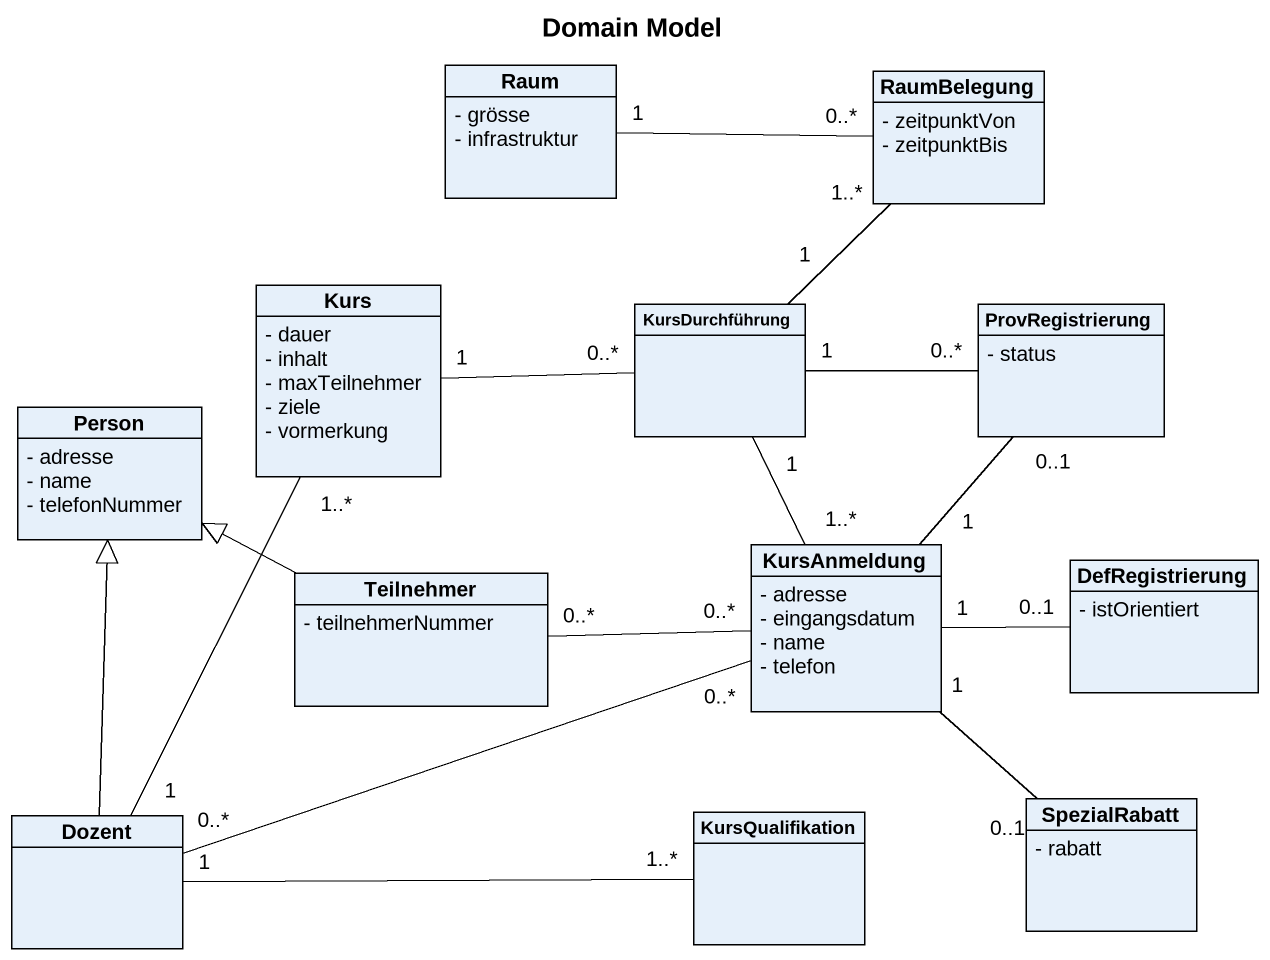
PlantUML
@startuml
title Domain Model
hide circle
hide empty members
skinparam classAttributeIconSize 0
class Raum {
  - grösse
  - infrastruktur
}
class RaumBelegung {
  - zeitpunktVon
  - zeitpunktBis
}
class Kurs {
  - dauer
  - inhalt
  - maxTeilnehmer
  - ziele
  - vormerkung
}
class KursDurchführung
class ProvRegistrierung {
  - status
}
class "Person" as Person_ {
  - adresse
  - name
  - telefonNummer
}
class KursAnmeldung {
  - adresse
  - eingangsdatum
  - name
  - telefon
}
class DefRegistrierung {
  - istOrientiert
}
class Teilnehmer {
  - teilnehmerNummer
}
class Dozent
class KursQualifikation
class SpezialRabatt {
  - rabatt
}
RaumBelegung "0..*" -left- "1" Raum
KursDurchführung "1" -up- "1..*" RaumBelegung
KursDurchführung "0..*" -left- "1" Kurs
ProvRegistrierung "0..*" -left- "1" KursDurchführung
KursAnmeldung "1..*" -up- "1" KursDurchführung
KursAnmeldung "1" -up- "0..1" ProvRegistrierung
KursAnmeldung "1" -right- "0..1" DefRegistrierung
Teilnehmer -left-|> Person_
Teilnehmer "0..*" -right- "0..*" KursAnmeldung
Dozent "1" -up- "1..*" Kurs
Dozent -up-|> Person_
Dozent "0..*" -right- "0..*" KursAnmeldung
Dozent "1" -right- "1..*" KursQualifikation
SpezialRabatt "0..1" -up- "1" KursAnmeldung
@enduml
